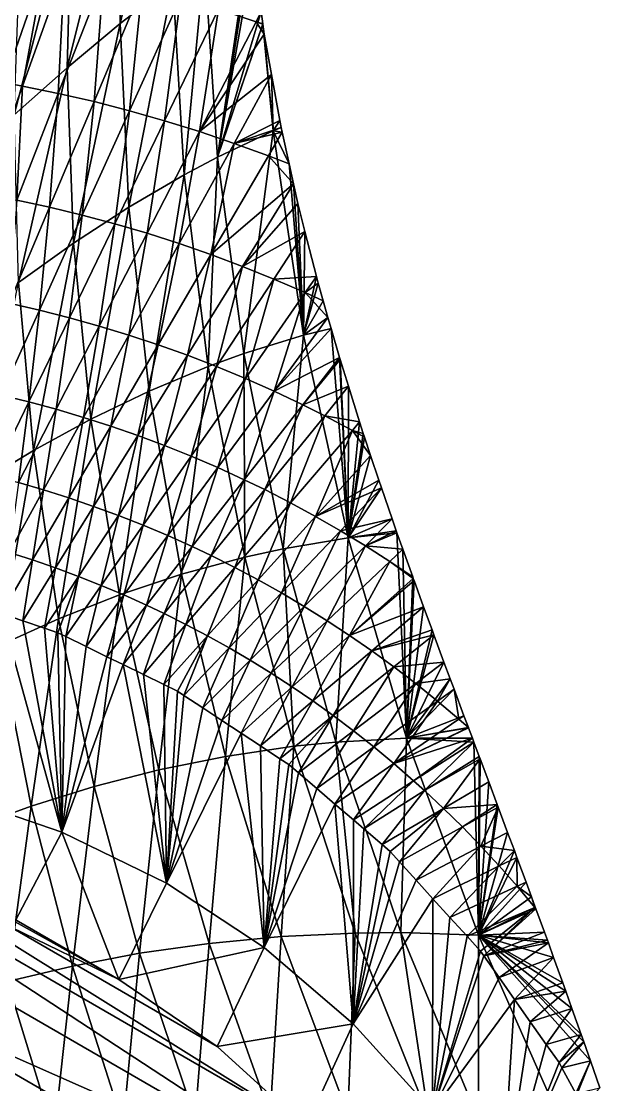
# Model space of a CAD drawing. Header units: metres. Extents: x -44.6 to 35.4, y -44.1 to 26.9.
# Drawn here: x 10.528 to 13.225, y -33.964 to -29.011 of the extents above; entities that cross this region are included whole.
import ezdxf

# ---------------------------------------------------------------- set-up
doc = ezdxf.new("R2010")
doc.units = ezdxf.units.M

msp = doc.modelspace()

# ---------------------------------------------------------------- linework, layer by layer
for points in [[(10.989341, -29.022112, 94.383713), (11.004728, -28.171087, 94.023354), (11.242278, -27.942688, 95.166336)], [(11.242278, -27.942688, 95.166336), (11.235344, -28.832735, 95.512665), (10.989341, -29.022112, 94.383713)], [(10.742286, -29.227741, 93.314644), (10.764575, -28.415264, 92.941063), (11.004728, -28.171087, 94.023354)], [(11.004728, -28.171087, 94.023354), (10.989341, -29.022112, 94.383713), (10.742286, -29.227741, 93.314644)], [(10.495417, -29.447487, 92.307213), (10.523123, -28.672945, 91.921242), (10.764575, -28.415264, 92.941063)], [(10.764575, -28.415264, 92.941063), (10.742286, -29.227741, 93.314644), (10.495417, -29.447487, 92.307213)], [(11.443477, -29.643486, 96.546036), (11.382548, -28.727325, 96.220863), (11.598719, -28.585024, 97.301498)], [(11.598719, -28.585024, 97.301498), (11.603366, -28.631794, 97.332153), (11.443477, -29.643486, 96.546036)], [(11.603366, -28.631794, 97.332153), (11.610195, -28.700504, 97.37719), (11.443477, -29.643486, 96.546036)], [(10.448201, -29.296629, 98.284477), (10.638001, -28.747797, 97.727097), (10.452698, -28.713741, 97.75013)], [(11.443477, -29.643486, 96.546036), (11.610195, -28.700504, 97.37719), (11.646795, -28.965605, 97.558548)], [(10.638001, -28.747797, 97.727097), (10.448201, -29.296629, 98.284477), (10.533474, -29.312504, 98.270523)], [(10.533474, -29.312504, 98.270523), (10.730385, -28.766582, 97.715561), (10.638001, -28.747797, 97.727097)], [(10.730385, -28.766582, 97.715561), (10.533474, -29.312504, 98.270523), (10.701138, -29.346937, 98.242958)], [(10.701138, -29.346937, 98.242958), (10.911967, -28.807056, 97.692749), (10.730385, -28.766582, 97.715561)], [(11.287924, -29.725882, 95.846886), (11.235344, -28.832735, 95.512665), (11.382548, -28.727325, 96.220863)], [(11.382548, -28.727325, 96.220863), (11.443477, -29.643486, 96.546036), (11.287924, -29.725882, 95.846886)], [(10.911967, -28.807056, 97.692749), (10.701138, -29.346937, 98.242958), (10.867546, -29.385401, 98.215393)], [(10.867546, -29.385401, 98.215393), (11.092102, -28.851942, 97.669945), (10.911967, -28.807056, 97.692749)], [(11.092102, -28.851942, 97.669945), (10.867546, -29.385401, 98.215393), (11.032722, -29.427889, 98.187813)], [(11.029537, -29.877209, 94.73233), (10.989341, -29.022112, 94.383713), (11.235344, -28.832735, 95.512665)], [(11.235344, -28.832735, 95.512665), (11.287924, -29.725882, 95.846886), (11.029537, -29.877209, 94.73233)], [(11.032722, -29.427889, 98.187813), (11.270805, -28.90123, 97.647148), (11.092102, -28.851942, 97.669945)], [(11.270805, -28.90123, 97.647148), (11.032722, -29.427889, 98.187813), (11.196686, -29.474403, 98.160217)], [(11.196686, -29.474403, 98.160217), (11.448092, -28.954922, 97.624329), (11.270805, -28.90123, 97.647148)], [(11.448092, -28.954922, 97.624329), (11.196686, -29.474403, 98.160217), (11.359454, -29.524958, 98.132591)], [(11.359454, -29.524958, 98.132591), (11.623977, -29.013025, 97.601486), (11.448092, -28.954922, 97.624329)], [(11.443477, -29.643486, 96.546036), (11.646795, -28.965605, 97.558548), (11.65479, -29.023508, 97.59816)], [(11.448092, -28.954922, 97.624329), (11.623977, -29.013025, 97.601486), (11.646795, -28.965605, 97.558548)], [(11.646795, -28.965605, 97.558548), (11.623977, -29.013025, 97.601486), (11.65479, -29.023508, 97.59816)], [(10.771891, -30.045107, 93.676872), (10.742286, -29.227741, 93.314644), (10.989341, -29.022112, 94.383713)], [(10.989341, -29.022112, 94.383713), (11.029537, -29.877209, 94.73233), (10.771891, -30.045107, 93.676872)], [(11.623977, -29.013025, 97.601486), (11.359454, -29.524958, 98.132591), (11.661317, -29.070786, 97.630508)], [(11.661317, -29.070786, 97.630508), (11.654922, -29.024462, 97.598816), (11.623977, -29.013025, 97.601486)], [(11.654922, -29.024462, 97.598816), (11.65479, -29.023508, 97.59816), (11.623977, -29.013025, 97.601486)], [(11.694914, -29.258978, 97.763763), (11.661317, -29.070786, 97.630508), (11.359454, -29.524958, 98.132591)], [(11.443477, -29.643486, 96.546036), (11.65479, -29.023508, 97.59816), (11.654922, -29.024462, 97.598816)], [(11.654922, -29.024462, 97.598816), (11.702354, -29.521769, 97.758652), (11.443477, -29.643486, 96.546036)], [(11.702354, -29.521769, 97.758652), (11.654922, -29.024462, 97.598816), (11.661317, -29.070786, 97.630508)], [(11.702354, -29.521769, 97.758652), (11.661317, -29.070786, 97.630508), (11.694914, -29.258978, 97.763763)], [(10.516157, -30.227596, 92.682243), (10.495417, -29.447487, 92.307213), (10.742286, -29.227741, 93.314644)], [(10.742286, -29.227741, 93.314644), (10.771891, -30.045107, 93.676872), (10.516157, -30.227596, 92.682243)], [(11.359454, -29.524958, 98.132591), (11.521043, -29.579567, 98.104912), (11.694914, -29.258978, 97.763763)], [(11.733122, -29.473001, 97.915321), (11.694914, -29.258978, 97.763763), (11.521043, -29.579567, 98.104912)], [(11.694914, -29.258978, 97.763763), (11.733122, -29.473001, 97.915321), (11.702354, -29.521769, 97.758652)], [(10.352305, -29.814779, 98.87027), (10.533474, -29.312504, 98.270523), (10.448201, -29.296629, 98.284477)], [(10.533474, -29.312504, 98.270523), (10.352305, -29.814779, 98.87027), (10.506963, -29.84417, 98.837685)], [(10.506963, -29.84417, 98.837685), (10.701138, -29.346937, 98.242958), (10.533474, -29.312504, 98.270523)], [(10.701138, -29.346937, 98.242958), (10.506963, -29.84417, 98.837685), (10.660518, -29.877224, 98.805107)], [(10.660518, -29.877224, 98.805107), (10.867546, -29.385401, 98.215393), (10.701138, -29.346937, 98.242958)], [(10.867546, -29.385401, 98.215393), (10.660518, -29.877224, 98.805107), (10.812998, -29.913937, 98.772499)], [(10.812998, -29.913937, 98.772499), (11.032722, -29.427889, 98.187813), (10.867546, -29.385401, 98.215393)], [(11.032722, -29.427889, 98.187813), (10.812998, -29.913937, 98.772499), (10.964429, -29.954315, 98.739868)], [(10.964429, -29.954315, 98.739868), (11.196686, -29.474403, 98.160217), (11.032722, -29.427889, 98.187813)], [(11.196686, -29.474403, 98.160217), (10.964429, -29.954315, 98.739868), (11.114835, -29.998369, 98.707184)], [(11.114835, -29.998369, 98.707184), (11.359454, -29.524958, 98.132591), (11.196686, -29.474403, 98.160217)], [(11.740305, -29.505863, 97.939095), (11.733122, -29.473001, 97.915321), (11.521043, -29.579567, 98.104912)], [(11.745048, -29.527561, 97.954788), (11.740305, -29.505863, 97.939095), (11.521043, -29.579567, 98.104912)], [(11.733122, -29.473001, 97.915321), (11.740305, -29.505863, 97.939095), (11.702354, -29.521769, 97.758652)], [(11.702354, -29.521769, 97.758652), (11.740305, -29.505863, 97.939095), (11.745048, -29.527561, 97.954788)], [(11.359454, -29.524958, 98.132591), (11.114835, -29.998369, 98.707184), (11.264236, -30.046122, 98.674438)], [(11.264236, -30.046122, 98.674438), (11.521043, -29.579567, 98.104912), (11.359454, -29.524958, 98.132591)], [(11.566144, -30.558214, 96.857521), (11.443477, -29.643486, 96.546036), (11.702354, -29.521769, 97.758652)], [(11.521043, -29.579567, 98.104912), (11.681464, -29.638262, 98.077171), (11.745048, -29.527561, 97.954788)], [(11.702354, -29.521769, 97.758652), (11.844737, -30.473293, 98.0541), (11.566144, -30.558214, 96.857521)], [(11.745048, -29.527561, 97.954788), (11.681464, -29.638262, 98.077171), (11.777389, -29.675526, 98.061821)], [(11.702354, -29.521769, 97.758652), (11.745048, -29.527561, 97.954788), (11.777389, -29.675526, 98.061821)], [(11.777389, -29.675526, 98.061821), (11.844737, -30.473293, 98.0541), (11.702354, -29.521769, 97.758652)], [(11.521043, -29.579567, 98.104912), (11.264236, -30.046122, 98.674438), (11.412653, -30.097597, 98.641609)], [(11.412653, -30.097597, 98.641609), (11.681464, -29.638262, 98.077171), (11.521043, -29.579567, 98.104912)], [(11.399804, -30.618505, 96.167641), (11.287924, -29.725882, 95.846886), (11.443477, -29.643486, 96.546036)], [(11.443477, -29.643486, 96.546036), (11.566144, -30.558214, 96.857521), (11.399804, -30.618505, 96.167641)], [(11.797539, -29.767719, 98.12851), (11.681464, -29.638262, 98.077171), (11.412653, -30.097597, 98.641609)], [(11.797539, -29.767719, 98.12851), (11.777389, -29.675526, 98.061821), (11.681464, -29.638262, 98.077171)], [(11.777389, -29.675526, 98.061821), (11.797539, -29.767719, 98.12851), (11.844737, -30.473293, 98.0541)], [(11.125165, -30.73313, 95.067886), (11.029537, -29.877209, 94.73233), (11.287924, -29.725882, 95.846886)], [(11.287924, -29.725882, 95.846886), (11.399804, -30.618505, 96.167641), (11.125165, -30.73313, 95.067886)], [(11.412653, -30.097597, 98.641609), (11.560102, -30.152834, 98.608681), (11.797539, -29.767719, 98.12851)], [(11.817536, -29.859211, 98.194695), (11.797539, -29.767719, 98.12851), (11.560102, -30.152834, 98.608681)], [(11.797539, -29.767719, 98.12851), (11.817536, -29.859211, 98.194695), (11.844737, -30.473293, 98.0541)], [(10.472325, -30.324297, 99.435356), (10.660518, -29.877224, 98.805107), (10.506963, -29.84417, 98.837685)], [(11.850816, -29.989737, 98.28949), (11.817536, -29.859211, 98.194695), (11.560102, -30.152834, 98.608681)], [(11.844737, -30.473293, 98.0541), (11.817536, -29.859211, 98.194695), (11.850816, -29.989737, 98.28949)], [(10.660518, -29.877224, 98.805107), (10.472325, -30.324297, 99.435356), (10.613008, -30.356329, 99.397537)], [(10.613008, -30.356329, 99.397537), (10.812998, -29.913937, 98.772499), (10.660518, -29.877224, 98.805107)], [(10.812998, -29.913937, 98.772499), (10.613008, -30.356329, 99.397537), (10.752764, -30.391678, 99.359673)], [(10.752764, -30.391678, 99.359673), (10.964429, -29.954315, 98.739868), (10.812998, -29.913937, 98.772499)], [(10.853285, -30.864458, 94.026474), (10.771891, -30.045107, 93.676872), (11.029537, -29.877209, 94.73233)], [(11.029537, -29.877209, 94.73233), (11.125165, -30.73313, 95.067886), (10.853285, -30.864458, 94.026474)], [(10.964429, -29.954315, 98.739868), (10.752764, -30.391678, 99.359673), (10.891622, -30.430355, 99.321739)], [(10.891622, -30.430355, 99.321739), (11.114835, -29.998369, 98.707184), (10.964429, -29.954315, 98.739868)], [(11.114835, -29.998369, 98.707184), (10.891622, -30.430355, 99.321739), (11.029609, -30.472383, 99.283722)], [(11.029609, -30.472383, 99.283722), (11.264236, -30.046122, 98.674438), (11.114835, -29.998369, 98.707184)], [(11.560102, -30.152834, 98.608681), (11.706596, -30.211876, 98.575638), (11.850816, -29.989737, 98.28949)], [(11.904204, -30.199135, 98.441566), (11.850816, -29.989737, 98.28949), (11.706596, -30.211876, 98.575638)], [(11.844737, -30.473293, 98.0541), (11.850816, -29.989737, 98.28949), (11.904204, -30.199135, 98.441566)], [(10.585275, -31.010679, 93.045097), (10.516157, -30.227596, 92.682243), (10.771891, -30.045107, 93.676872)], [(10.771891, -30.045107, 93.676872), (10.853285, -30.864458, 94.026474), (10.585275, -31.010679, 93.045097)], [(11.264236, -30.046122, 98.674438), (11.029609, -30.472383, 99.283722), (11.166751, -30.517788, 99.245605)], [(11.166751, -30.517788, 99.245605), (11.412653, -30.097597, 98.641609), (11.264236, -30.046122, 98.674438)], [(11.412653, -30.097597, 98.641609), (11.166751, -30.517788, 99.245605), (11.303071, -30.566605, 99.207359)], [(11.303071, -30.566605, 99.207359), (11.560102, -30.152834, 98.608681), (11.412653, -30.097597, 98.641609)], [(11.560102, -30.152834, 98.608681), (11.303071, -30.566605, 99.207359), (11.438592, -30.618877, 99.168968)], [(11.438592, -30.618877, 99.168968), (11.706596, -30.211876, 98.575638), (11.560102, -30.152834, 98.608681)], [(11.706596, -30.211876, 98.575638), (11.438592, -30.618877, 99.168968), (11.573332, -30.67466, 99.130402)], [(11.573332, -30.67466, 99.130402), (11.85215, -30.274775, 98.542458), (11.706596, -30.211876, 98.575638)], [(11.706596, -30.211876, 98.575638), (11.85215, -30.274775, 98.542458), (11.904204, -30.199135, 98.441566)], [(11.844737, -30.473293, 98.0541), (11.904204, -30.199135, 98.441566), (11.912054, -30.229923, 98.463921)], [(11.912054, -30.229923, 98.463921), (11.904204, -30.199135, 98.441566), (11.85215, -30.274775, 98.542458)], [(10.516157, -30.227596, 92.682243), (10.585275, -31.010679, 93.045097), (10.321756, -31.170177, 92.123314)], [(11.912054, -30.229923, 98.463921), (11.93602, -30.31341, 98.523628), (11.844737, -30.473293, 98.0541)], [(11.85215, -30.274775, 98.542458), (11.93602, -30.31341, 98.523628), (11.912054, -30.229923, 98.463921)], [(11.85215, -30.274775, 98.542458), (11.573332, -30.67466, 99.130402), (11.70731, -30.734011, 99.091652)], [(11.70731, -30.734011, 99.091652), (11.958326, -30.391113, 98.579193), (11.85215, -30.274775, 98.542458)], [(11.958326, -30.391113, 98.579193), (11.93602, -30.31341, 98.523628), (11.85215, -30.274775, 98.542458)], [(10.434006, -30.752296, 100.059013), (10.613008, -30.356329, 99.397537), (10.472325, -30.324297, 99.435356)], [(10.613008, -30.356329, 99.397537), (10.434006, -30.752296, 100.059013), (10.563003, -30.783781, 100.015793)], [(10.563003, -30.783781, 100.015793), (10.752764, -30.391678, 99.359673), (10.613008, -30.356329, 99.397537)], [(11.93602, -30.31341, 98.523628), (11.958326, -30.391113, 98.579193), (11.844737, -30.473293, 98.0541)], [(10.752764, -30.391678, 99.359673), (10.563003, -30.783781, 100.015793), (10.691184, -30.818262, 99.972488)], [(10.691184, -30.818262, 99.972488), (10.891622, -30.430355, 99.321739), (10.752764, -30.391678, 99.359673)], [(11.972808, -30.441559, 98.615273), (11.958326, -30.391113, 98.579193), (11.70731, -30.734011, 99.091652)], [(11.958326, -30.391113, 98.579193), (11.972808, -30.441559, 98.615273), (11.844737, -30.473293, 98.0541)], [(10.891622, -30.430355, 99.321739), (10.691184, -30.818262, 99.972488), (10.818585, -30.855761, 99.92907)], [(10.818585, -30.855761, 99.92907), (11.029609, -30.472383, 99.283722), (10.891622, -30.430355, 99.321739)], [(12.011753, -30.577227, 98.712288), (11.972808, -30.441559, 98.615273), (11.70731, -30.734011, 99.091652)], [(12.052466, -31.417408, 98.334206), (11.844737, -30.473293, 98.0541), (11.972808, -30.441559, 98.615273)], [(11.972808, -30.441559, 98.615273), (12.011753, -30.577227, 98.712288), (12.052466, -31.417408, 98.334206)], [(11.029609, -30.472383, 99.283722), (10.818585, -30.855761, 99.92907), (10.945237, -30.896301, 99.885521)], [(10.945237, -30.896301, 99.885521), (11.166751, -30.517788, 99.245605), (11.029609, -30.472383, 99.283722)], [(11.750032, -31.467653, 97.154015), (11.566144, -30.558214, 96.857521), (11.844737, -30.473293, 98.0541)], [(11.844737, -30.473293, 98.0541), (12.052466, -31.417408, 98.334206), (11.750032, -31.467653, 97.154015)], [(11.166751, -30.517788, 99.245605), (10.945237, -30.896301, 99.885521), (11.07117, -30.93992, 99.841812)], [(11.07117, -30.93992, 99.841812), (11.303071, -30.566605, 99.207359), (11.166751, -30.517788, 99.245605)], [(11.570531, -31.506987, 96.473633), (11.399804, -30.618505, 96.167641), (11.566144, -30.558214, 96.857521)], [(11.566144, -30.558214, 96.857521), (11.750032, -31.467653, 97.154015), (11.570531, -31.506987, 96.473633)], [(11.303071, -30.566605, 99.207359), (11.07117, -30.93992, 99.841812), (11.196412, -30.98666, 99.797928)], [(11.196412, -30.98666, 99.797928), (11.438592, -30.618877, 99.168968), (11.303071, -30.566605, 99.207359)], [(11.70731, -30.734011, 99.091652), (11.840548, -30.797007, 99.052681), (12.011753, -30.577227, 98.712288)], [(12.014376, -30.586361, 98.718819), (12.011753, -30.577227, 98.712288), (11.840548, -30.797007, 99.052681)], [(12.053576, -30.711035, 98.80471), (12.014376, -30.586361, 98.718819), (11.840548, -30.797007, 99.052681)], [(12.052466, -31.417408, 98.334206), (12.011753, -30.577227, 98.712288), (12.014376, -30.586361, 98.718819)], [(12.014376, -30.586361, 98.718819), (12.053576, -30.711035, 98.80471), (12.052466, -31.417408, 98.334206)], [(11.27586, -31.586626, 95.389099), (11.125165, -30.73313, 95.067886), (11.399804, -30.618505, 96.167641)], [(11.438592, -30.618877, 99.168968), (11.196412, -30.98666, 99.797928), (11.320992, -31.03657, 99.753845)], [(11.399804, -30.618505, 96.167641), (11.570531, -31.506987, 96.473633), (11.27586, -31.586626, 95.389099)], [(11.320992, -31.03657, 99.753845), (11.573332, -30.67466, 99.130402), (11.438592, -30.618877, 99.168968)], [(11.573332, -30.67466, 99.130402), (11.320992, -31.03657, 99.753845), (11.444933, -31.089708, 99.709518)], [(11.444933, -31.089708, 99.709518), (11.70731, -30.734011, 99.091652), (11.573332, -30.67466, 99.130402)], [(10.396322, -31.128191, 100.704163), (10.563003, -30.783781, 100.015793), (10.434006, -30.752296, 100.059013)], [(10.986178, -31.682877, 94.362183), (10.853285, -30.864458, 94.026474), (11.125165, -30.73313, 95.067886)], [(11.125165, -30.73313, 95.067886), (11.27586, -31.586626, 95.389099), (10.986178, -31.682877, 94.362183)], [(11.70731, -30.734011, 99.091652), (11.444933, -31.089708, 99.709518), (11.568267, -31.146149, 99.66494)], [(11.568267, -31.146149, 99.66494), (11.840548, -30.797007, 99.052681), (11.70731, -30.734011, 99.091652)], [(11.840548, -30.797007, 99.052681), (11.943624, -30.848547, 99.022224), (12.053576, -30.711035, 98.80471)], [(12.105536, -30.876291, 98.918549), (12.053576, -30.711035, 98.80471), (11.943624, -30.848547, 99.022224)], [(12.052466, -31.417408, 98.334206), (12.053576, -30.711035, 98.80471), (12.105536, -30.876291, 98.918549)], [(10.563003, -30.783781, 100.015793), (10.396322, -31.128191, 100.704163), (10.514754, -31.159706, 100.655426)], [(10.514754, -31.159706, 100.655426), (10.691184, -30.818262, 99.972488), (10.563003, -30.783781, 100.015793)], [(11.840548, -30.797007, 99.052681), (11.568267, -31.146149, 99.66494), (11.663738, -31.192354, 99.630081)], [(11.663738, -31.192354, 99.630081), (11.943624, -30.848547, 99.022224), (11.840548, -30.797007, 99.052681)], [(10.691184, -30.818262, 99.972488), (10.514754, -31.159706, 100.655426), (10.632449, -31.193924, 100.606552)], [(10.632449, -31.193924, 100.606552), (10.818585, -30.855761, 99.92907), (10.691184, -30.818262, 99.972488)], [(10.818585, -30.855761, 99.92907), (10.632449, -31.193924, 100.606552), (10.749445, -31.230865, 100.55751)], [(10.749445, -31.230865, 100.55751), (10.945237, -30.896301, 99.885521), (10.818585, -30.855761, 99.92907)], [(11.943624, -30.848547, 99.022224), (11.663738, -31.192354, 99.630081), (11.782928, -31.253222, 99.586113)], [(11.782928, -31.253222, 99.586113), (12.072218, -30.916401, 98.983818), (11.943624, -30.848547, 99.022224)], [(11.943624, -30.848547, 99.022224), (12.072218, -30.916401, 98.983818), (12.105536, -30.876291, 98.918549)], [(10.702539, -31.794125, 93.394547), (10.585275, -31.010679, 93.045097), (10.853285, -30.864458, 94.026474)], [(10.853285, -30.864458, 94.026474), (10.986178, -31.682877, 94.362183), (10.702539, -31.794125, 93.394547)], [(10.945237, -30.896301, 99.885521), (10.749445, -31.230865, 100.55751), (10.865779, -31.270561, 100.508278)], [(10.865779, -31.270561, 100.508278), (11.07117, -30.93992, 99.841812), (10.945237, -30.896301, 99.885521)], [(12.052466, -31.417408, 98.334206), (12.105536, -30.876291, 98.918549), (12.122532, -30.930342, 98.955788)], [(12.122532, -30.930342, 98.955788), (12.105536, -30.876291, 98.918549), (12.072218, -30.916401, 98.983818)], [(11.07117, -30.93992, 99.841812), (10.865779, -31.270561, 100.508278), (10.981486, -31.313055, 100.458832)], [(10.981486, -31.313055, 100.458832), (11.196412, -30.98666, 99.797928), (11.07117, -30.93992, 99.841812)], [(12.072218, -30.916401, 98.983818), (11.782928, -31.253222, 99.586113), (11.900815, -31.317022, 99.542114)], [(11.900815, -31.317022, 99.542114), (12.156899, -31.033438, 99.023384), (12.072218, -30.916401, 98.983818)], [(12.122532, -30.930342, 98.955788), (12.12821, -30.947376, 98.966949), (12.052466, -31.417408, 98.334206)], [(12.12821, -30.947376, 98.966949), (12.156899, -31.033438, 99.023384), (12.052466, -31.417408, 98.334206)], [(12.072218, -30.916401, 98.983818), (12.12821, -30.947376, 98.966949), (12.122532, -30.930342, 98.955788)], [(12.156899, -31.033438, 99.023384), (12.12821, -30.947376, 98.966949), (12.072218, -30.916401, 98.983818)], [(11.196412, -30.98666, 99.797928), (10.981486, -31.313055, 100.458832), (11.096601, -31.358395, 100.409134)], [(11.096601, -31.358395, 100.409134), (11.320992, -31.03657, 99.753845), (11.196412, -30.98666, 99.797928)], [(10.425469, -31.918873, 92.485741), (10.321756, -31.170177, 92.123314), (10.585275, -31.010679, 93.045097)], [(10.585275, -31.010679, 93.045097), (10.702539, -31.794125, 93.394547), (10.425469, -31.918873, 92.485741)], [(11.320992, -31.03657, 99.753845), (11.096601, -31.358395, 100.409134), (11.211157, -31.406633, 100.359161)], [(11.211157, -31.406633, 100.359161), (11.444933, -31.089708, 99.709518), (11.320992, -31.03657, 99.753845)], [(12.195356, -31.148796, 99.099022), (12.156899, -31.033438, 99.023384), (11.900815, -31.317022, 99.542114)], [(12.052466, -31.417408, 98.334206), (12.156899, -31.033438, 99.023384), (12.195356, -31.148796, 99.099022)], [(11.444933, -31.089708, 99.709518), (11.211157, -31.406633, 100.359161), (11.325191, -31.45784, 100.308876)], [(11.325191, -31.45784, 100.308876), (11.568267, -31.146149, 99.66494), (11.444933, -31.089708, 99.709518)], [(11.568267, -31.146149, 99.66494), (11.325191, -31.45784, 100.308876), (11.413497, -31.499746, 100.269547)], [(11.413497, -31.499746, 100.269547), (11.663738, -31.192354, 99.630081), (11.568267, -31.146149, 99.66494)], [(12.207612, -31.184198, 99.120964), (12.195356, -31.148796, 99.099022), (11.900815, -31.317022, 99.542114)], [(12.195356, -31.148796, 99.099022), (12.207612, -31.184198, 99.120964), (12.052466, -31.417408, 98.334206)], [(10.472333, -31.484816, 101.312042), (10.632449, -31.193924, 100.606552), (10.514754, -31.159706, 100.655426)], [(10.632449, -31.193924, 100.606552), (10.472333, -31.484816, 101.312042), (10.580553, -31.519461, 101.25753)], [(10.580553, -31.519461, 101.25753), (10.749445, -31.230865, 100.55751), (10.632449, -31.193924, 100.606552)], [(11.663738, -31.192354, 99.630081), (11.413497, -31.499746, 100.269547), (11.52379, -31.554935, 100.219925)], [(11.52379, -31.554935, 100.219925), (11.782928, -31.253222, 99.586113), (11.663738, -31.192354, 99.630081)], [(11.900815, -31.317022, 99.542114), (12.017428, -31.383789, 99.498047), (12.207612, -31.184198, 99.120964)], [(12.257713, -31.328922, 99.210663), (12.207612, -31.184198, 99.120964), (12.017428, -31.383789, 99.498047)], [(12.052466, -31.417408, 98.334206), (12.207612, -31.184198, 99.120964), (12.257713, -31.328922, 99.210663)], [(10.749445, -31.230865, 100.55751), (10.580553, -31.519461, 101.25753), (10.688122, -31.556557, 101.202774)], [(10.688122, -31.556557, 101.202774), (10.865779, -31.270561, 100.508278), (10.749445, -31.230865, 100.55751)], [(10.865779, -31.270561, 100.508278), (10.688122, -31.556557, 101.202774), (10.795079, -31.59614, 101.147766)], [(10.795079, -31.59614, 101.147766), (10.981486, -31.313055, 100.458832), (10.865779, -31.270561, 100.508278)], [(11.782928, -31.253222, 99.586113), (11.52379, -31.554935, 100.219925), (11.632942, -31.612772, 100.17025)], [(11.632942, -31.612772, 100.17025), (11.900815, -31.317022, 99.542114), (11.782928, -31.253222, 99.586113)], [(10.981486, -31.313055, 100.458832), (10.795079, -31.59614, 101.147766), (10.901469, -31.638256, 101.092453)], [(10.901469, -31.638256, 101.092453), (11.096601, -31.358395, 100.409134), (10.981486, -31.313055, 100.458832)], [(11.900815, -31.317022, 99.542114), (11.632942, -31.612772, 100.17025), (11.740988, -31.673294, 100.120491)], [(11.740988, -31.673294, 100.120491), (12.017428, -31.383789, 99.498047), (11.900815, -31.317022, 99.542114)], [(12.017428, -31.383789, 99.498047), (12.132792, -31.453566, 99.453896), (12.257713, -31.328922, 99.210663)], [(12.052466, -31.417408, 98.334206), (12.257713, -31.328922, 99.210663), (12.276638, -31.383591, 99.244545)], [(12.276638, -31.383591, 99.244545), (12.257713, -31.328922, 99.210663), (12.132792, -31.453566, 99.453896)], [(11.096601, -31.358395, 100.409134), (10.901469, -31.638256, 101.092453), (11.00733, -31.682955, 101.036819)], [(11.00733, -31.682955, 101.036819), (11.211157, -31.406633, 100.359161), (11.096601, -31.358395, 100.409134)], [(12.017428, -31.383789, 99.498047), (11.740988, -31.673294, 100.120491), (11.847958, -31.736546, 100.070618)], [(11.847958, -31.736546, 100.070618), (12.132792, -31.453566, 99.453896), (12.017428, -31.383789, 99.498047)], [(12.276638, -31.383591, 99.244545), (12.280046, -31.393137, 99.250031), (12.052466, -31.417408, 98.334206)], [(12.324606, -32.349861, 98.597717), (12.052466, -31.417408, 98.334206), (12.280046, -31.393137, 99.250031)], [(12.280046, -31.393137, 99.250031), (12.276638, -31.383591, 99.244545), (12.132792, -31.453566, 99.453896)], [(12.307169, -31.469101, 99.293686), (12.280046, -31.393137, 99.250031), (12.132792, -31.453566, 99.453896)], [(12.280046, -31.393137, 99.250031), (12.307169, -31.469101, 99.293686), (12.324606, -32.349861, 98.597717)], [(11.211157, -31.406633, 100.359161), (11.00733, -31.682955, 101.036819), (11.112707, -31.730303, 100.980812)], [(11.112707, -31.730303, 100.980812), (11.325191, -31.45784, 100.308876), (11.211157, -31.406633, 100.359161)], [(11.994367, -32.367966, 97.434258), (11.750032, -31.467653, 97.154015), (12.052466, -31.417408, 98.334206)], [(12.052466, -31.417408, 98.334206), (12.324606, -32.349861, 98.597717), (11.994367, -32.367966, 97.434258)], [(10.43601, -31.769396, 101.98053), (10.580553, -31.519461, 101.25753), (10.472333, -31.484816, 101.312042)], [(11.325191, -31.45784, 100.308876), (11.112707, -31.730303, 100.980812), (11.194315, -31.768986, 100.937004)], [(11.194315, -31.768986, 100.937004), (11.413497, -31.499746, 100.269547), (11.325191, -31.45784, 100.308876)], [(11.413497, -31.499746, 100.269547), (11.194315, -31.768986, 100.937004), (11.296258, -31.819853, 100.881706)], [(11.296258, -31.819853, 100.881706), (11.52379, -31.554935, 100.219925), (11.413497, -31.499746, 100.269547)], [(11.799412, -32.387726, 96.763618), (11.570531, -31.506987, 96.473633), (11.750032, -31.467653, 97.154015)], [(11.750032, -31.467653, 97.154015), (11.994367, -32.367966, 97.434258), (11.799412, -32.387726, 96.763618)], [(12.132792, -31.453566, 99.453896), (11.847958, -31.736546, 100.070618), (11.953878, -31.802578, 100.020592)], [(11.953878, -31.802578, 100.020592), (12.24693, -31.526402, 99.40963), (12.132792, -31.453566, 99.453896)], [(12.132792, -31.453566, 99.453896), (12.24693, -31.526402, 99.40963), (12.307169, -31.469101, 99.293686)], [(12.307169, -31.469101, 99.293686), (12.24693, -31.526402, 99.40963), (12.353198, -31.598024, 99.367767)], [(12.307169, -31.469101, 99.293686), (12.353198, -31.598024, 99.367767), (12.324606, -32.349861, 98.597717)], [(10.580553, -31.519461, 101.25753), (10.43601, -31.769396, 101.98053), (10.536369, -31.803516, 101.920502)], [(10.536369, -31.803516, 101.920502), (10.688122, -31.556557, 101.202774), (10.580553, -31.519461, 101.25753)], [(11.481051, -32.434456, 95.694756), (11.27586, -31.586626, 95.389099), (11.570531, -31.506987, 96.473633)], [(11.570531, -31.506987, 96.473633), (11.799412, -32.387726, 96.763618), (11.481051, -32.434456, 95.694756)], [(12.24693, -31.526402, 99.40963), (11.953878, -31.802578, 100.020592), (12.058775, -31.87145, 99.970398)], [(12.058775, -31.87145, 99.970398), (12.355959, -31.605757, 99.372215), (12.24693, -31.526402, 99.40963)], [(12.355959, -31.605757, 99.372215), (12.353198, -31.598024, 99.367767), (12.24693, -31.526402, 99.40963)], [(10.688122, -31.556557, 101.202774), (10.536369, -31.803516, 101.920502), (10.636927, -31.837702, 101.860359)], [(10.636927, -31.837702, 101.860359), (10.795079, -31.59614, 101.147766), (10.688122, -31.556557, 101.202774)], [(10.795079, -31.59614, 101.147766), (10.636927, -31.837702, 101.860359), (10.699247, -31.858891, 101.823082)], [(10.795079, -31.59614, 101.147766), (10.699247, -31.858891, 101.823082), (10.73564, -31.876667, 101.799751)], [(10.73564, -31.876667, 101.799751), (10.901469, -31.638256, 101.092453), (10.795079, -31.59614, 101.147766)], [(11.170098, -32.497456, 94.682831), (10.986178, -31.682877, 94.362183), (11.27586, -31.586626, 95.389099)], [(11.27586, -31.586626, 95.389099), (11.481051, -32.434456, 95.694756), (11.170098, -32.497456, 94.682831)], [(11.52379, -31.554935, 100.219925), (11.296258, -31.819853, 100.881706), (11.39717, -31.873083, 100.826332)], [(11.39717, -31.873083, 100.826332), (11.632942, -31.612772, 100.17025), (11.52379, -31.554935, 100.219925)], [(12.324606, -32.349861, 98.597717), (12.353198, -31.598024, 99.367767), (12.355959, -31.605757, 99.372215)], [(10.901469, -31.638256, 101.092453), (10.73564, -31.876667, 101.799751), (10.831387, -31.923439, 101.738373)], [(10.831387, -31.923439, 101.738373), (11.00733, -31.682955, 101.036819), (10.901469, -31.638256, 101.092453)], [(11.632942, -31.612772, 100.17025), (11.39717, -31.873083, 100.826332), (11.497094, -31.928715, 100.770836)], [(11.497094, -31.928715, 100.770836), (11.740988, -31.673294, 100.120491), (11.632942, -31.612772, 100.17025)], [(12.359392, -31.615372, 99.377739), (12.355959, -31.605757, 99.372215), (12.058775, -31.87145, 99.970398)], [(12.404255, -31.738186, 99.441818), (12.359392, -31.615372, 99.377739), (12.058775, -31.87145, 99.970398)], [(12.324606, -32.349861, 98.597717), (12.355959, -31.605757, 99.372215), (12.359392, -31.615372, 99.377739)], [(12.359392, -31.615372, 99.377739), (12.404255, -31.738186, 99.441818), (12.324606, -32.349861, 98.597717)], [(10.86756, -32.575321, 93.729439), (10.702539, -31.794125, 93.394547), (10.986178, -31.682877, 94.362183)], [(11.00733, -31.682955, 101.036819), (10.831387, -31.923439, 101.738373), (10.927693, -31.970484, 101.676643)], [(10.986178, -31.682877, 94.362183), (11.170098, -32.497456, 94.682831), (10.86756, -32.575321, 93.729439)], [(10.927693, -31.970484, 101.676643), (11.112707, -31.730303, 100.980812), (11.00733, -31.682955, 101.036819)], [(11.740988, -31.673294, 100.120491), (11.497094, -31.928715, 100.770836), (11.596068, -31.986794, 100.715195)], [(11.596068, -31.986794, 100.715195), (11.847958, -31.736546, 100.070618), (11.740988, -31.673294, 100.120491)], [(11.112707, -31.730303, 100.980812), (10.927693, -31.970484, 101.676643), (11.002988, -32.007263, 101.62838)], [(11.002988, -32.007263, 101.62838), (11.194315, -31.768986, 100.937004), (11.112707, -31.730303, 100.980812)], [(11.847958, -31.736546, 100.070618), (11.596068, -31.986794, 100.715195), (11.694125, -32.047371, 100.65937)], [(11.694125, -32.047371, 100.65937), (11.953878, -31.802578, 100.020592), (11.847958, -31.736546, 100.070618)], [(12.058775, -31.87145, 99.970398), (12.162668, -31.943235, 99.919991), (12.404255, -31.738186, 99.441818)], [(12.44331, -31.8451, 99.497604), (12.404255, -31.738186, 99.441818), (12.162668, -31.943235, 99.919991)], [(12.324606, -32.349861, 98.597717), (12.404255, -31.738186, 99.441818), (12.44331, -31.8451, 99.497604)], [(10.199815, -32.611008, 102.779442), (10.717191, -32.7869, 102.469971), (10.43601, -31.769396, 101.98053)], [(10.573868, -32.666706, 92.834129), (10.425469, -31.918873, 92.485741), (10.702539, -31.794125, 93.394547)], [(10.717191, -32.7869, 102.469971), (10.536369, -31.803516, 101.920502), (10.43601, -31.769396, 101.98053)], [(10.702539, -31.794125, 93.394547), (10.86756, -32.575321, 93.729439), (10.573868, -32.666706, 92.834129)], [(11.194315, -31.768986, 100.937004), (11.002988, -32.007263, 101.62838), (11.097949, -32.053654, 101.567505)], [(11.097949, -32.053654, 101.567505), (11.296258, -31.819853, 100.881706), (11.194315, -31.768986, 100.937004)], [(10.717191, -32.7869, 102.469971), (10.636927, -31.837702, 101.860359), (10.536369, -31.803516, 101.920502)], [(10.717191, -32.7869, 102.469971), (10.699247, -31.858891, 101.823082), (10.636927, -31.837702, 101.860359)], [(11.296258, -31.819853, 100.881706), (11.097949, -32.053654, 101.567505), (11.192985, -32.100079, 101.506584)], [(11.192985, -32.100079, 101.506584), (11.39717, -31.873083, 100.826332), (11.296258, -31.819853, 100.881706)], [(11.953878, -31.802578, 100.020592), (11.694125, -32.047371, 100.65937), (11.791297, -32.110512, 100.603333)], [(11.791297, -32.110512, 100.603333), (12.058775, -31.87145, 99.970398), (11.953878, -31.802578, 100.020592)], [(12.451927, -31.868328, 99.508331), (12.44331, -31.8451, 99.497604), (12.162668, -31.943235, 99.919991)], [(12.44331, -31.8451, 99.497604), (12.451927, -31.868328, 99.508331), (12.324606, -32.349861, 98.597717)], [(10.73564, -31.876667, 101.799751), (10.699247, -31.858891, 101.823082), (10.717191, -32.7869, 102.469971)], [(10.831387, -31.923439, 101.738373), (10.73564, -31.876667, 101.799751), (10.717191, -32.7869, 102.469971)], [(11.39717, -31.873083, 100.826332), (11.192985, -32.100079, 101.506584), (11.256843, -32.131271, 101.465652)], [(11.39717, -31.873083, 100.826332), (11.256843, -32.131271, 101.465652), (11.285959, -32.150417, 101.445564)], [(11.285959, -32.150417, 101.445564), (11.497094, -31.928715, 100.770836), (11.39717, -31.873083, 100.826332)], [(12.058775, -31.87145, 99.970398), (11.791297, -32.110512, 100.603333), (11.887611, -32.176285, 100.547043)], [(11.887611, -32.176285, 100.547043), (12.162668, -31.943235, 99.919991), (12.058775, -31.87145, 99.970398)], [(12.162668, -31.943235, 99.919991), (12.265575, -32.018005, 99.869354), (12.451927, -31.868328, 99.508331)], [(12.499162, -31.995636, 99.567108), (12.451927, -31.868328, 99.508331), (12.265575, -32.018005, 99.869354)], [(12.324606, -32.349861, 98.597717), (12.451927, -31.868328, 99.508331), (12.499162, -31.995636, 99.567108)], [(10.425469, -31.918873, 92.485741), (10.573868, -32.666706, 92.834129), (10.289366, -32.770279, 91.996056)], [(10.717191, -32.7869, 102.469971), (10.927693, -31.970484, 101.676643), (10.831387, -31.923439, 101.738373)], [(11.497094, -31.928715, 100.770836), (11.285959, -32.150417, 101.445564), (11.374762, -32.208805, 101.384308)], [(11.374762, -32.208805, 101.384308), (11.596068, -31.986794, 100.715195), (11.497094, -31.928715, 100.770836)], [(12.162668, -31.943235, 99.919991), (11.887611, -32.176285, 100.547043), (11.983094, -32.24477, 100.490471)], [(11.983094, -32.24477, 100.490471), (12.265575, -32.018005, 99.869354), (12.162668, -31.943235, 99.919991)], [(10.98329, -33.474365, 102.138474), (8.385214, -31.974367, 96.942314), (8.844195, -32.286087, 96.622841)], [(8.385214, -31.974367, 96.942314), (10.98329, -33.474365, 102.138474), (10.484797, -33.230858, 102.458015)], [(11.002988, -32.007263, 101.62838), (10.927693, -31.970484, 101.676643), (10.717191, -32.7869, 102.469971)], [(11.596068, -31.986794, 100.715195), (11.374762, -32.208805, 101.384308), (11.463973, -32.267464, 101.322769)], [(11.463973, -32.267464, 101.322769), (11.694125, -32.047371, 100.65937), (11.596068, -31.986794, 100.715195)], [(10.717191, -32.7869, 102.469971), (11.206159, -33.025761, 102.15654), (11.002988, -32.007263, 101.62838)], [(11.206159, -33.025761, 102.15654), (11.097949, -32.053654, 101.567505), (11.002988, -32.007263, 101.62838)], [(12.265575, -32.018005, 99.869354), (11.983094, -32.24477, 100.490471), (12.077765, -32.316048, 100.433578)], [(12.077765, -32.316048, 100.433578), (12.36751, -32.095852, 99.818443), (12.265575, -32.018005, 99.869354)], [(12.265575, -32.018005, 99.869354), (12.36751, -32.095852, 99.818443), (12.499162, -31.995636, 99.567108)], [(12.324606, -32.349861, 98.597717), (12.499162, -31.995636, 99.567108), (12.528133, -32.073723, 99.603165)], [(12.528133, -32.073723, 99.603165), (12.499162, -31.995636, 99.567108), (12.36751, -32.095852, 99.818443)], [(11.206159, -33.025761, 102.15654), (11.192985, -32.100079, 101.506584), (11.097949, -32.053654, 101.567505)], [(11.694125, -32.047371, 100.65937), (11.463973, -32.267464, 101.322769), (11.553647, -32.326424, 101.26091)], [(11.553647, -32.326424, 101.26091), (11.791297, -32.110512, 100.603333), (11.694125, -32.047371, 100.65937)], [(12.528133, -32.073723, 99.603165), (12.545896, -32.121166, 99.62191), (12.324606, -32.349861, 98.597717)], [(12.528133, -32.073723, 99.603165), (12.36751, -32.095852, 99.818443), (12.468482, -32.176872, 99.767235)], [(12.468482, -32.176872, 99.767235), (12.545896, -32.121166, 99.62191), (12.528133, -32.073723, 99.603165)], [(11.206159, -33.025761, 102.15654), (11.256843, -32.131271, 101.465652), (11.192985, -32.100079, 101.506584)], [(11.285959, -32.150417, 101.445564), (11.256843, -32.131271, 101.465652), (11.206159, -33.025761, 102.15654)], [(11.791297, -32.110512, 100.603333), (11.553647, -32.326424, 101.26091), (11.643841, -32.385731, 101.1987)], [(11.643841, -32.385731, 101.1987), (11.887611, -32.176285, 100.547043), (11.791297, -32.110512, 100.603333)], [(12.36751, -32.095852, 99.818443), (12.077765, -32.316048, 100.433578), (12.171644, -32.390224, 100.376328)], [(12.171644, -32.390224, 100.376328), (12.468482, -32.176872, 99.767235), (12.36751, -32.095852, 99.818443)], [(12.324606, -32.349861, 98.597717), (12.545896, -32.121166, 99.62191), (12.592254, -32.245003, 99.670837)], [(12.545896, -32.121166, 99.62191), (12.468482, -32.176872, 99.767235), (12.568498, -32.261173, 99.715691)], [(12.568498, -32.261173, 99.715691), (12.592254, -32.245003, 99.670837), (12.545896, -32.121166, 99.62191)], [(11.374762, -32.208805, 101.384308), (11.285959, -32.150417, 101.445564), (11.206159, -33.025761, 102.15654)], [(11.887611, -32.176285, 100.547043), (11.643841, -32.385731, 101.1987), (11.734613, -32.445412, 101.136078)], [(11.734613, -32.445412, 101.136078), (11.983094, -32.24477, 100.490471), (11.887611, -32.176285, 100.547043)], [(12.468482, -32.176872, 99.767235), (12.171644, -32.390224, 100.376328), (12.264746, -32.467407, 100.31868)], [(12.264746, -32.467407, 100.31868), (12.568498, -32.261173, 99.715691), (12.468482, -32.176872, 99.767235)], [(11.206159, -33.025761, 102.15654), (11.463973, -32.267464, 101.322769), (11.374762, -32.208805, 101.384308)], [(8.844195, -32.286087, 96.622841), (9.256708, -32.661293, 96.308273), (11.854785, -34.161293, 101.504425)], [(8.844195, -32.286087, 96.622841), (11.442271, -33.786087, 101.818993), (10.98329, -33.474365, 102.138474)], [(11.854785, -34.161293, 101.504425), (11.442271, -33.786087, 101.818993), (8.844195, -32.286087, 96.622841)], [(11.553647, -32.326424, 101.26091), (11.463973, -32.267464, 101.322769), (11.206159, -33.025761, 102.15654)], [(11.983094, -32.24477, 100.490471), (11.734613, -32.445412, 101.136078), (11.775273, -32.472149, 101.108032)], [(11.983094, -32.24477, 100.490471), (11.775273, -32.472149, 101.108032), (11.821601, -32.511841, 101.07341)], [(11.821601, -32.511841, 101.07341), (12.077765, -32.316048, 100.433578), (11.983094, -32.24477, 100.490471)], [(12.612811, -32.299919, 99.692543), (12.568498, -32.261173, 99.715691), (12.264746, -32.467407, 100.31868)], [(12.592254, -32.245003, 99.670837), (12.612811, -32.299919, 99.692543), (12.324606, -32.349861, 98.597717)], [(12.592254, -32.245003, 99.670837), (12.568498, -32.261173, 99.715691), (12.612811, -32.299919, 99.692543)], [(11.206159, -33.025761, 102.15654), (11.660783, -33.32468, 101.842934), (11.553647, -32.326424, 101.26091)], [(11.660783, -33.32468, 101.842934), (11.643841, -32.385731, 101.1987), (11.553647, -32.326424, 101.26091)], [(12.077765, -32.316048, 100.433578), (11.821601, -32.511841, 101.07341), (11.905828, -32.584003, 101.010468)], [(11.905828, -32.584003, 101.010468), (12.171644, -32.390224, 100.376328), (12.077765, -32.316048, 100.433578)], [(12.264746, -32.467407, 100.31868), (12.61365, -32.302158, 99.693428), (12.612811, -32.299919, 99.692543)], [(12.631753, -32.350376, 99.709663), (12.61365, -32.302158, 99.693428), (12.264746, -32.467407, 100.31868)], [(12.324606, -32.349861, 98.597717), (12.612811, -32.299919, 99.692543), (12.61365, -32.302158, 99.693428)], [(12.61365, -32.302158, 99.693428), (12.631753, -32.350376, 99.709663), (12.324606, -32.349861, 98.597717)], [(11.739959, -33.273399, 95.983688), (11.481051, -32.434456, 95.694756), (11.799412, -32.387726, 96.763618)], [(11.660783, -33.32468, 101.842934), (11.734613, -32.445412, 101.136078), (11.643841, -32.385731, 101.1987)], [(11.799412, -32.387726, 96.763618), (12.085519, -33.257149, 97.036423), (11.739959, -33.273399, 95.983688)], [(12.085519, -33.257149, 97.036423), (11.799412, -32.387726, 96.763618), (11.994367, -32.367966, 97.434258)], [(12.171644, -32.390224, 100.376328), (11.905828, -32.584003, 101.010468), (11.990939, -32.656925, 100.946861)], [(11.990939, -32.656925, 100.946861), (12.264746, -32.467407, 100.31868), (12.171644, -32.390224, 100.376328)], [(12.298117, -33.25536, 97.697067), (11.994367, -32.367966, 97.434258), (12.324606, -32.349861, 98.597717)], [(11.994367, -32.367966, 97.434258), (12.298117, -33.25536, 97.697067), (12.085519, -33.257149, 97.036423)], [(12.631753, -32.350376, 99.709663), (12.264746, -32.467407, 100.31868), (12.357078, -32.547714, 100.260605)], [(12.324606, -32.349861, 98.597717), (12.659932, -33.266453, 98.84343), (12.298117, -33.25536, 97.697067)], [(12.659932, -33.266453, 98.84343), (12.324606, -32.349861, 98.597717), (12.638226, -32.367615, 99.715462)], [(12.324606, -32.349861, 98.597717), (12.631753, -32.350376, 99.709663), (12.638226, -32.367615, 99.715462)], [(12.357078, -32.547714, 100.260605), (12.638226, -32.367615, 99.715462), (12.631753, -32.350376, 99.709663)], [(12.638226, -32.367615, 99.715462), (12.357078, -32.547714, 100.260605), (12.407685, -32.593399, 100.228363)], [(12.407685, -32.593399, 100.228363), (12.663478, -32.434872, 99.738113), (12.638226, -32.367615, 99.715462)], [(12.638226, -32.367615, 99.715462), (12.663478, -32.434872, 99.738113), (12.659932, -33.266453, 98.84343)], [(11.404391, -33.305298, 94.987259), (11.170098, -32.497456, 94.682831), (11.481051, -32.434456, 95.694756)], [(11.481051, -32.434456, 95.694756), (11.739959, -33.273399, 95.983688), (11.404391, -33.305298, 94.987259)], [(12.667906, -32.446667, 99.742081), (12.663478, -32.434872, 99.738113), (12.407685, -32.593399, 100.228363)], [(12.659932, -33.266453, 98.84343), (12.663478, -32.434872, 99.738113), (12.667906, -32.446667, 99.742081)], [(11.660783, -33.32468, 101.842934), (11.775273, -32.472149, 101.108032), (11.734613, -32.445412, 101.136078)], [(11.821601, -32.511841, 101.07341), (11.775273, -32.472149, 101.108032), (11.660783, -33.32468, 101.842934)], [(12.264746, -32.467407, 100.31868), (11.990939, -32.656925, 100.946861), (12.077005, -32.730667, 100.882538)], [(12.077005, -32.730667, 100.882538), (12.357078, -32.547714, 100.260605), (12.264746, -32.467407, 100.31868)], [(12.667906, -32.446667, 99.742081), (12.407685, -32.593399, 100.228363), (12.496911, -32.676979, 100.170776)], [(12.496911, -32.676979, 100.170776), (12.708041, -32.553658, 99.771797), (12.667906, -32.446667, 99.742081)], [(12.667906, -32.446667, 99.742081), (12.708041, -32.553658, 99.771797), (12.659932, -33.266453, 98.84343)], [(11.079787, -33.351665, 94.04866), (10.86756, -32.575321, 93.729439), (11.170098, -32.497456, 94.682831)], [(11.170098, -32.497456, 94.682831), (11.404391, -33.305298, 94.987259), (11.079787, -33.351665, 94.04866)], [(11.905828, -32.584003, 101.010468), (11.821601, -32.511841, 101.07341), (11.660783, -33.32468, 101.842934)], [(10.766487, -33.411335, 93.167404), (10.573868, -32.666706, 92.834129), (10.86756, -32.575321, 93.729439)], [(10.86756, -32.575321, 93.729439), (11.079787, -33.351665, 94.04866), (10.766487, -33.411335, 93.167404)], [(11.660783, -33.32468, 101.842934), (11.990939, -32.656925, 100.946861), (11.905828, -32.584003, 101.010468)], [(12.357078, -32.547714, 100.260605), (12.077005, -32.730667, 100.882538), (12.124915, -32.771713, 100.846733)], [(12.124915, -32.771713, 100.846733), (12.407685, -32.593399, 100.228363), (12.357078, -32.547714, 100.260605)], [(12.747714, -32.659416, 99.80117), (12.708041, -32.553658, 99.771797), (12.496911, -32.676979, 100.170776)], [(12.659932, -33.266453, 98.84343), (12.708041, -32.553658, 99.771797), (12.747714, -32.659416, 99.80117)], [(10.484797, -33.230858, 102.458015), (10.717191, -32.7869, 102.469971), (10.199815, -32.611008, 102.779442)], [(12.407685, -32.593399, 100.228363), (12.124915, -32.771713, 100.846733), (12.210732, -32.845242, 100.7826)], [(12.210732, -32.845242, 100.7826), (12.496911, -32.676979, 100.170776), (12.407685, -32.593399, 100.228363)], [(9.256708, -32.661293, 96.308273), (9.6165, -33.094292, 96.00338), (12.214576, -34.594292, 101.199532)], [(12.214576, -34.594292, 101.199532), (11.854785, -34.161293, 101.504425), (9.256708, -32.661293, 96.308273)], [(10.464734, -33.483135, 92.342628), (10.289366, -32.770279, 91.996056), (10.573868, -32.666706, 92.834129)], [(10.573868, -32.666706, 92.834129), (10.766487, -33.411335, 93.167404), (10.464734, -33.483135, 92.342628)], [(11.990939, -32.656925, 100.946861), (11.660783, -33.32468, 101.842934), (12.075543, -33.680038, 101.532974)], [(12.075543, -33.680038, 101.532974), (12.077005, -32.730667, 100.882538), (11.990939, -32.656925, 100.946861)], [(12.496911, -32.676979, 100.170776), (12.210732, -32.845242, 100.7826), (12.248246, -32.87738, 100.754562)], [(12.496911, -32.676979, 100.170776), (12.248246, -32.87738, 100.754562), (12.291796, -32.925358, 100.718941)], [(12.291796, -32.925358, 100.718941), (12.584808, -32.763298, 100.113068), (12.496911, -32.676979, 100.170776)], [(12.747714, -32.659416, 99.80117), (12.496911, -32.676979, 100.170776), (12.584808, -32.763298, 100.113068)], [(12.584808, -32.763298, 100.113068), (12.752197, -32.671425, 99.803635), (12.747714, -32.659416, 99.80117)], [(12.752197, -32.671425, 99.803635), (12.584808, -32.763298, 100.113068), (12.671387, -32.852455, 100.055199)], [(12.747714, -32.659416, 99.80117), (12.752197, -32.671425, 99.803635), (12.659932, -33.266453, 98.84343)], [(12.659932, -33.266453, 98.84343), (12.752197, -32.671425, 99.803635), (12.795842, -32.788334, 99.827591)], [(12.671387, -32.852455, 100.055199), (12.795842, -32.788334, 99.827591), (12.752197, -32.671425, 99.803635)], [(12.124915, -32.771713, 100.846733), (12.077005, -32.730667, 100.882538), (12.075543, -33.680038, 101.532974)], [(10.717191, -32.7869, 102.469971), (10.484797, -33.230858, 102.458015), (10.98329, -33.474365, 102.138474)], [(10.98329, -33.474365, 102.138474), (11.206159, -33.025761, 102.15654), (10.717191, -32.7869, 102.469971)], [(12.075543, -33.680038, 101.532974), (12.210732, -32.845242, 100.7826), (12.124915, -32.771713, 100.846733)], [(12.584808, -32.763298, 100.113068), (12.291796, -32.925358, 100.718941), (12.36945, -33.01091, 100.655418)], [(12.36945, -33.01091, 100.655418), (12.671387, -32.852455, 100.055199), (12.584808, -32.763298, 100.113068)], [(12.659932, -33.266453, 98.84343), (12.795842, -32.788334, 99.827591), (12.827471, -32.873055, 99.844955)], [(12.827471, -32.873055, 99.844955), (12.795842, -32.788334, 99.827591), (12.671387, -32.852455, 100.055199)], [(12.075543, -33.680038, 101.532974), (12.248246, -32.87738, 100.754562), (12.210732, -32.845242, 100.7826)], [(12.291796, -32.925358, 100.718941), (12.248246, -32.87738, 100.754562), (12.075543, -33.680038, 101.532974)], [(12.671387, -32.852455, 100.055199), (12.36945, -33.01091, 100.655418), (12.447824, -33.097256, 100.591301)], [(12.447824, -33.097256, 100.591301), (12.75665, -32.944546, 99.997139), (12.671387, -32.852455, 100.055199)], [(12.827471, -32.873055, 99.844955), (12.839198, -32.904732, 99.849075), (12.659932, -33.266453, 98.84343)], [(12.827471, -32.873055, 99.844955), (12.671387, -32.852455, 100.055199), (12.75665, -32.944546, 99.997139)], [(12.75665, -32.944546, 99.997139), (12.839198, -32.904732, 99.849075), (12.827471, -32.873055, 99.844955)], [(12.36945, -33.01091, 100.655418), (12.291796, -32.925358, 100.718941), (12.075543, -33.680038, 101.532974)], [(12.839198, -32.904732, 99.849075), (12.882215, -33.020939, 99.864204), (12.659932, -33.266453, 98.84343)], [(12.839198, -32.904732, 99.849075), (12.75665, -32.944546, 99.997139), (12.840593, -33.039673, 99.938866)], [(12.840593, -33.039673, 99.938866), (12.882215, -33.020939, 99.864204), (12.839198, -32.904732, 99.849075)], [(12.75665, -32.944546, 99.997139), (12.447824, -33.097256, 100.591301), (12.526976, -33.18446, 100.526558)], [(12.526976, -33.18446, 100.526558), (12.840593, -33.039673, 99.938866), (12.75665, -32.944546, 99.997139)], [(11.660783, -33.32468, 101.842934), (11.206159, -33.025761, 102.15654), (10.98329, -33.474365, 102.138474)], [(12.075543, -33.680038, 101.532974), (12.447824, -33.097256, 100.591301), (12.36945, -33.01091, 100.655418)], [(12.659932, -33.266453, 98.84343), (12.882215, -33.020939, 99.864204), (12.907035, -33.087986, 99.872932)], [(12.907035, -33.087986, 99.872932), (12.882215, -33.020939, 99.864204), (12.840593, -33.039673, 99.938866)], [(12.840593, -33.039673, 99.938866), (12.526976, -33.18446, 100.526558), (12.606957, -33.272575, 100.461128)], [(12.606957, -33.272575, 100.461128), (12.923208, -33.137962, 99.880341), (12.840593, -33.039673, 99.938866)], [(12.907035, -33.087986, 99.872932), (12.840593, -33.039673, 99.938866), (12.923208, -33.137962, 99.880341)], [(12.214576, -34.594292, 101.199532), (9.6165, -33.094292, 96.00338), (9.918115, -33.578526, 95.712784)], [(12.447824, -33.097256, 100.591301), (12.075543, -33.680038, 101.532974), (12.445409, -34.087521, 101.230408)], [(12.445409, -34.087521, 101.230408), (12.526976, -33.18446, 100.526558), (12.447824, -33.097256, 100.591301)], [(12.907035, -33.087986, 99.872932), (12.925038, -33.13718, 99.875633), (12.659932, -33.266453, 98.84343)], [(12.923208, -33.137962, 99.880341), (12.925038, -33.13718, 99.875633), (12.907035, -33.087986, 99.872932)], [(12.923208, -33.137962, 99.880341), (12.606957, -33.272575, 100.461128), (12.670022, -33.342052, 100.409538)], [(12.659932, -33.266453, 98.84343), (12.925038, -33.13718, 99.875633), (12.927824, -33.144794, 99.876053)], [(12.659932, -33.266453, 98.84343), (12.927824, -33.144794, 99.876053), (12.967722, -33.253811, 99.882042)], [(12.923208, -33.137962, 99.880341), (12.670022, -33.342052, 100.409538), (12.685453, -33.363945, 100.3955)], [(12.685453, -33.363945, 100.3955), (12.927824, -33.144794, 99.876053), (12.923208, -33.137962, 99.880341)], [(12.685453, -33.363945, 100.3955), (12.967722, -33.253811, 99.882042), (12.927824, -33.144794, 99.876053)], [(12.925038, -33.13718, 99.875633), (12.923208, -33.137962, 99.880341), (12.927824, -33.144794, 99.876053)], [(12.445409, -34.087521, 101.230408), (12.606957, -33.272575, 100.461128), (12.526976, -33.18446, 100.526558)], [(11.688224, -34.103527, 95.274391), (11.404391, -33.305298, 94.987259), (11.739959, -33.273399, 95.983688)], [(11.739959, -33.273399, 95.983688), (12.0516, -34.100269, 96.254807), (11.688224, -34.103527, 95.274391)], [(12.0516, -34.100269, 96.254807), (11.739959, -33.273399, 95.983688), (12.085519, -33.257149, 97.036423)], [(12.085519, -33.257149, 97.036423), (12.427693, -34.111736, 97.290939), (12.0516, -34.100269, 96.254807)], [(12.427693, -34.111736, 97.290939), (12.085519, -33.257149, 97.036423), (12.298117, -33.25536, 97.697067)], [(12.660001, -34.126091, 97.941338), (12.298117, -33.25536, 97.697067), (12.659932, -33.266453, 98.84343)], [(12.298117, -33.25536, 97.697067), (12.660001, -34.126091, 97.941338), (12.427693, -34.111736, 97.290939)], [(12.445409, -34.087521, 101.230408), (12.670022, -33.342052, 100.409538), (12.606957, -33.272575, 100.461128)], [(12.967722, -33.253811, 99.882042), (12.981339, -33.291019, 99.884087), (12.659932, -33.266453, 98.84343)], [(13.056934, -34.163059, 99.070251), (12.659932, -33.266453, 98.84343), (13.181718, -33.852642, 99.841843)], [(12.659932, -33.266453, 98.84343), (13.138584, -33.729713, 99.860451), (13.150973, -33.764595, 99.857048)], [(12.659932, -33.266453, 98.84343), (13.095609, -33.608723, 99.872253), (13.138584, -33.729713, 99.860451)], [(13.150973, -33.764595, 99.857048), (13.181718, -33.852642, 99.841843), (12.659932, -33.266453, 98.84343)], [(12.659932, -33.266453, 98.84343), (13.052955, -33.489269, 99.88089), (13.067189, -33.528713, 99.880066)], [(12.659932, -33.266453, 98.84343), (12.981339, -33.291019, 99.884087), (12.985913, -33.30352, 99.884773)], [(12.985913, -33.30352, 99.884773), (13.010293, -33.371067, 99.883362), (12.659932, -33.266453, 98.84343)], [(13.010293, -33.371067, 99.883362), (13.052955, -33.489269, 99.88089), (12.659932, -33.266453, 98.84343)], [(13.067189, -33.528713, 99.880066), (13.095609, -33.608723, 99.872253), (12.659932, -33.266453, 98.84343)], [(12.659932, -33.266453, 98.84343), (13.056934, -34.163059, 99.070251), (12.660001, -34.126091, 97.941338)], [(12.981339, -33.291019, 99.884087), (12.967722, -33.253811, 99.882042), (12.685453, -33.363945, 100.3955)], [(10.98329, -33.474365, 102.138474), (11.442271, -33.786087, 101.818993), (11.660783, -33.32468, 101.842934)], [(11.338514, -34.120575, 94.351143), (11.079787, -33.351665, 94.04866), (11.404391, -33.305298, 94.987259)], [(11.404391, -33.305298, 94.987259), (11.688224, -34.103527, 95.274391), (11.338514, -34.120575, 94.351143)], [(12.075543, -33.680038, 101.532974), (11.660783, -33.32468, 101.842934), (11.442271, -33.786087, 101.818993)], [(12.685453, -33.363945, 100.3955), (12.985913, -33.30352, 99.884773), (12.981339, -33.291019, 99.884087)], [(12.985913, -33.30352, 99.884773), (12.685453, -33.363945, 100.3955), (12.756466, -33.464691, 100.330917)], [(12.756466, -33.464691, 100.330917), (13.010293, -33.371067, 99.883362), (12.985913, -33.30352, 99.884773)], [(11.002728, -34.150444, 93.48452), (10.766487, -33.411335, 93.167404), (11.079787, -33.351665, 94.04866)], [(11.079787, -33.351665, 94.04866), (11.338514, -34.120575, 94.351143), (11.002728, -34.150444, 93.48452)], [(12.685453, -33.363945, 100.3955), (12.670022, -33.342052, 100.409538), (12.445409, -34.087521, 101.230408)], [(12.756466, -33.464691, 100.330917), (12.685453, -33.363945, 100.3955), (12.445409, -34.087521, 101.230408)], [(13.010293, -33.371067, 99.883362), (12.756466, -33.464691, 100.330917), (12.828525, -33.566917, 100.265373)], [(12.828525, -33.566917, 100.265373), (13.052955, -33.489269, 99.88089), (13.010293, -33.371067, 99.883362)], [(10.681007, -34.192142, 92.67363), (10.464734, -33.483135, 92.342628), (10.766487, -33.411335, 93.167404)], [(10.766487, -33.411335, 93.167404), (11.002728, -34.150444, 93.48452), (10.681007, -34.192142, 92.67363)], [(12.445409, -34.087521, 101.230408), (12.828525, -33.566917, 100.265373), (12.756466, -33.464691, 100.330917)], [(10.464734, -33.483135, 92.342628), (10.681007, -34.192142, 92.67363), (10.373397, -34.244694, 91.917297)], [(13.067189, -33.528713, 99.880066), (13.052955, -33.489269, 99.88089), (12.828525, -33.566917, 100.265373)], [(13.067189, -33.528713, 99.880066), (12.828525, -33.566917, 100.265373), (12.90169, -33.670719, 100.19883)], [(12.90169, -33.670719, 100.19883), (13.095609, -33.608723, 99.872253), (13.067189, -33.528713, 99.880066)], [(12.516191, -35.078526, 100.908936), (9.918115, -33.578526, 95.712784), (10.156982, -34.106651, 95.440895)], [(9.918115, -33.578526, 95.712784), (12.516191, -35.078526, 100.908936), (12.214576, -34.594292, 101.199532)], [(12.828525, -33.566917, 100.265373), (12.445409, -34.087521, 101.230408), (12.765886, -34.542179, 100.938919)], [(12.765886, -34.542179, 100.938919), (12.90169, -33.670719, 100.19883), (12.828525, -33.566917, 100.265373)], [(13.095609, -33.608723, 99.872253), (12.90169, -33.670719, 100.19883), (12.976028, -33.77618, 100.131218)], [(12.976028, -33.77618, 100.131218), (13.138584, -33.729713, 99.860451), (13.095609, -33.608723, 99.872253)], [(12.765886, -34.542179, 100.938919), (12.976028, -33.77618, 100.131218), (12.90169, -33.670719, 100.19883)], [(11.442271, -33.786087, 101.818993), (11.854785, -34.161293, 101.504425), (12.075543, -33.680038, 101.532974)], [(12.445409, -34.087521, 101.230408), (12.075543, -33.680038, 101.532974), (11.854785, -34.161293, 101.504425)], [(12.765886, -34.542179, 100.938919), (13.03548, -33.860523, 100.077141), (12.976028, -33.77618, 100.131218)], [(13.138584, -33.729713, 99.860451), (12.976028, -33.77618, 100.131218), (13.03548, -33.860523, 100.077141)], [(13.150973, -33.764595, 99.857048), (13.138584, -33.729713, 99.860451), (13.03548, -33.860523, 100.077141)], [(13.150973, -33.764595, 99.857048), (13.03548, -33.860523, 100.077141), (13.048928, -33.885502, 100.06321)], [(13.048928, -33.885502, 100.06321), (13.181718, -33.852642, 99.841843), (13.150973, -33.764595, 99.857048)], [(13.048928, -33.885502, 100.06321), (13.03548, -33.860523, 100.077141), (12.765886, -34.542179, 100.938919)], [(13.181718, -33.852642, 99.841843), (13.048928, -33.885502, 100.06321), (13.113123, -34.004742, 99.996689)], [(13.181718, -33.852642, 99.841843), (13.225384, -33.977684, 99.820259), (13.056934, -34.163059, 99.070251)], [(13.113123, -34.004742, 99.996689), (13.225384, -33.977684, 99.820259), (13.181718, -33.852642, 99.841843)], [(13.113123, -34.004742, 99.996689), (13.048928, -33.885502, 100.06321), (12.765886, -34.542179, 100.938919)]]:
    msp.add_3dface(points)

doc.saveas('drawing.dxf')
